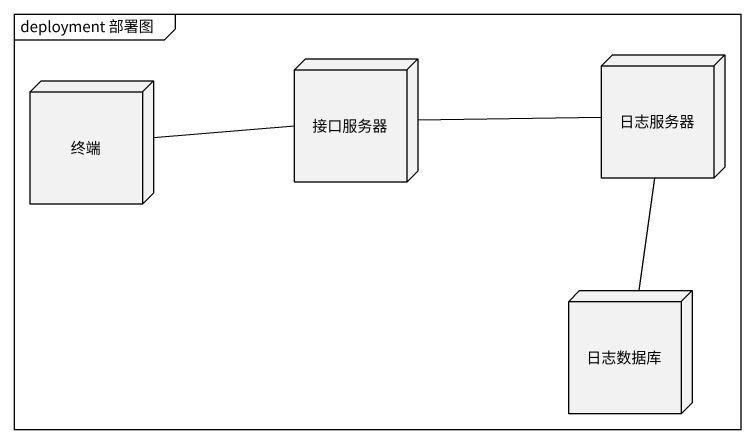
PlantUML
@startuml
mainframe deployment 部署图
node 接口服务器
node 日志服务器
node 终端
node 日志数据库
接口服务器 -right- 日志服务器
日志服务器 -- 日志数据库
终端 -right- 接口服务器
@enduml
